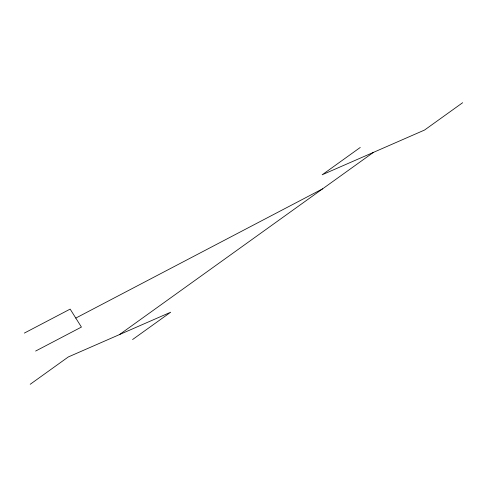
<?xml version="1.0" encoding="UTF-8"?>
<svg xmlns="http://www.w3.org/2000/svg" width="487" height="487" viewBox="0 0 487 487"><rect width="100%" height="100%" fill="white"/><g stroke="black" fill="none" stroke-linecap="round" stroke-linejoin="round"><path stroke-width="0.73" d="M30.2 384.292L68.283 356.965L170.669 312.216L132.58 339.542M360.264 147.458L322.181 174.784L424.567 130.035L462.65 102.708M119.473 334.587L373.377 152.413M24.35 333.09L70.152 309.105L81.426 327.075L35.624 351.06M75.789 318.09L322.595 188.846"/></g></svg>
